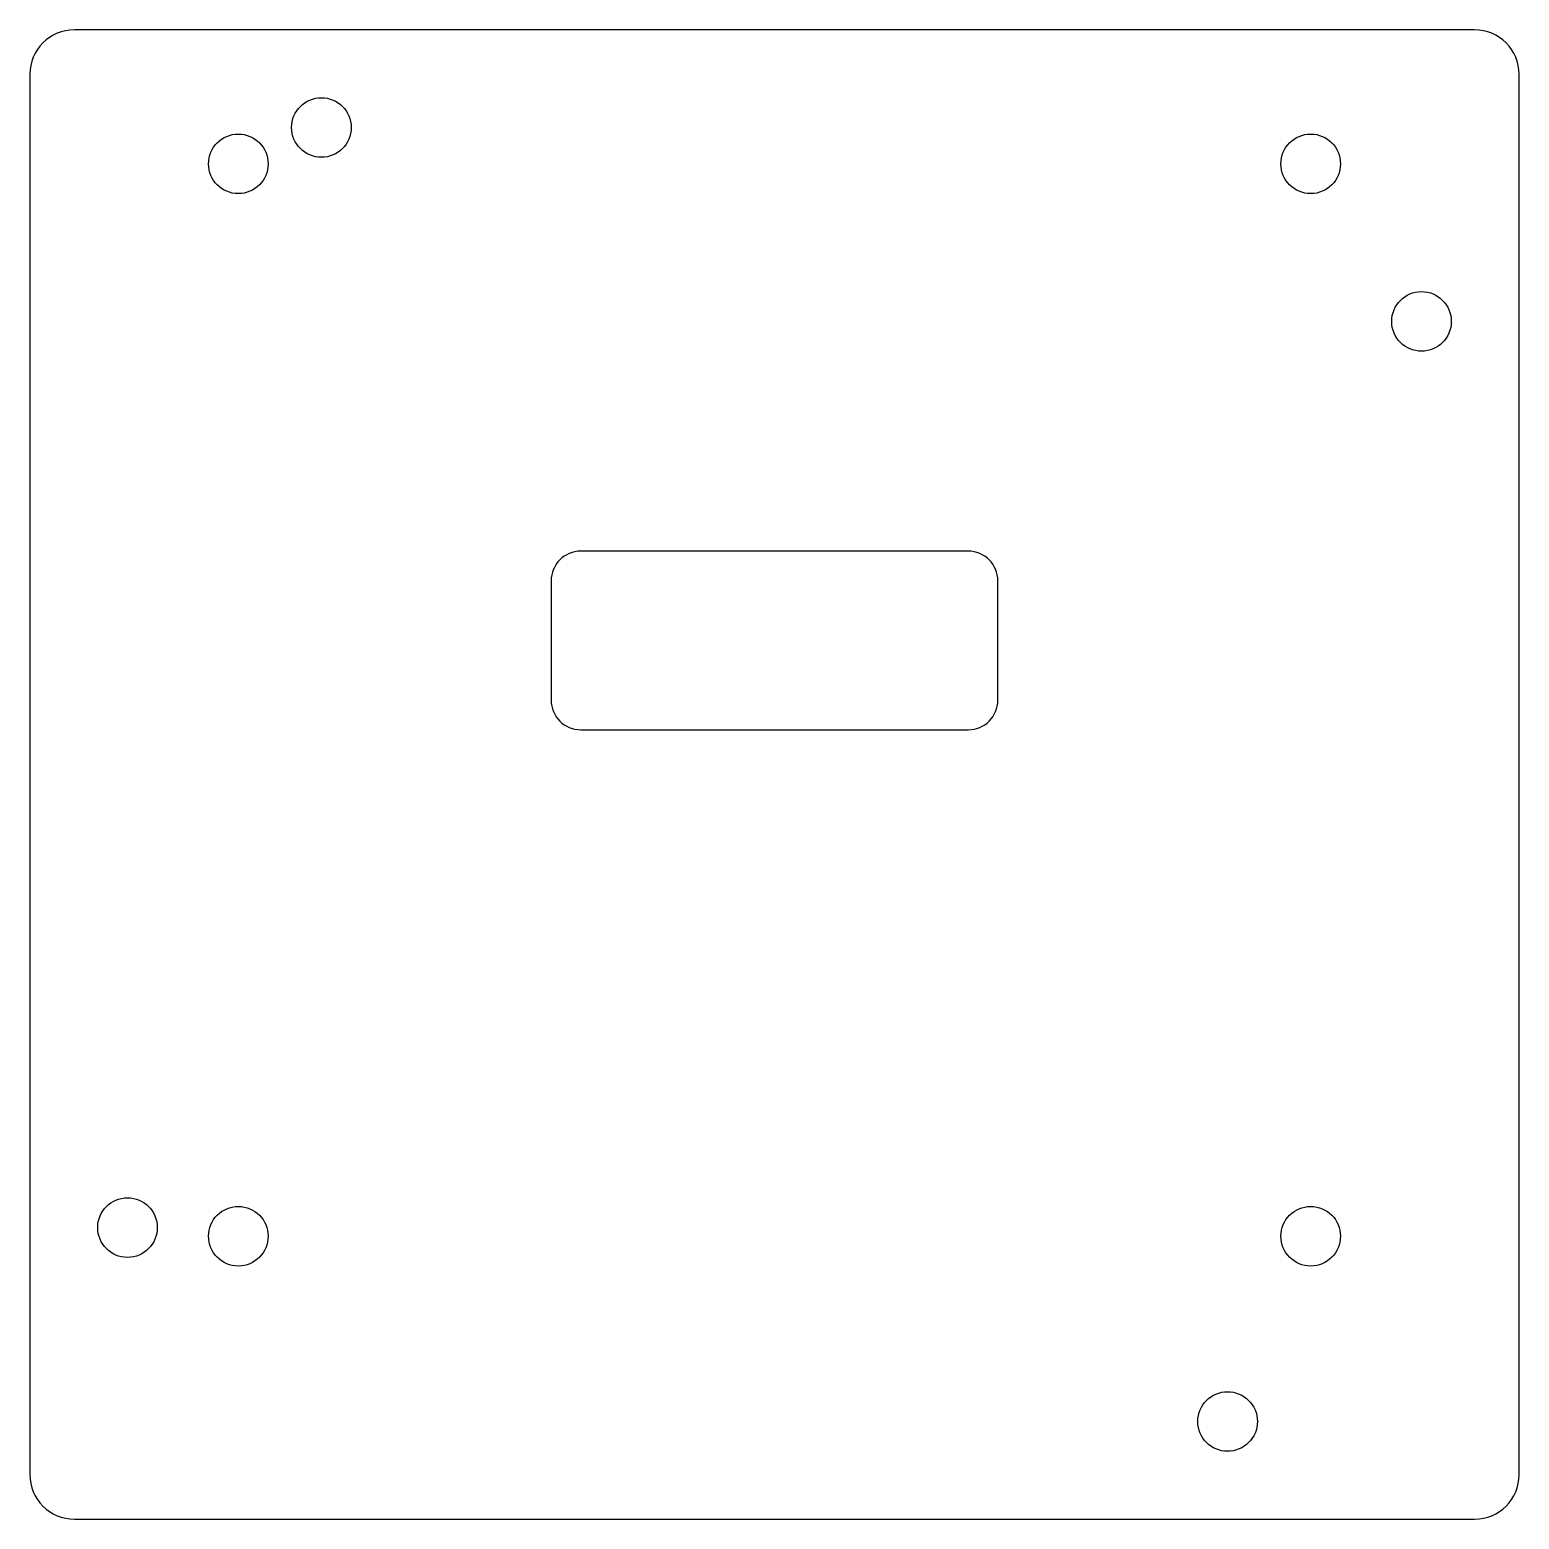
# Model space of a CAD drawing. Header units: millimetres. Extents: x -50 to 50, y -50 to 50.
import ezdxf

# ---------------------------------------------------------------- set-up
doc = ezdxf.new("R2010")
doc.units = ezdxf.units.MM
doc.layers.add('Sketch', color=7, linetype='CONTINUOUS')

msp = doc.modelspace()

# ---------------------------------------------------------------- linework, layer by layer
at = {"layer": 'Sketch'}
for p, q in [((47, 50), (-47, 50)), ((-50, 47), (-50, -47)), ((50, -47), (50, 47)), ((13, 15), (-13, 15)), ((-15, 13), (-15, 5)), ((15, 5), (15, 13)), ((-13, 3), (13, 3)), ((-47, -50), (47, -50))]:
    msp.add_line(p, q, dxfattribs=at)
for centre in [(-30.42, 43.44), (-36, 41), (36, 41), (43.44, 30.42), (-43.44, -30.42), (-36, -31), (36, -31), (30.42, -43.44)]:
    msp.add_circle(centre, 2, dxfattribs=at)
for centre, radius, start, end in [((-47, 47), 3, 90, 180), ((47, 47), 3, 0, 90), ((-13, 13), 2, 90, 180), ((13, 13), 2, 0, 90), ((-13, 5), 2, 180, -90), ((13, 5), 2, -90, 0), ((-47, -47), 3, 180, -90), ((47, -47), 3, -90, 0)]:
    msp.add_arc(centre, radius, start, end, dxfattribs=at)

doc.saveas('drawing.dxf')
